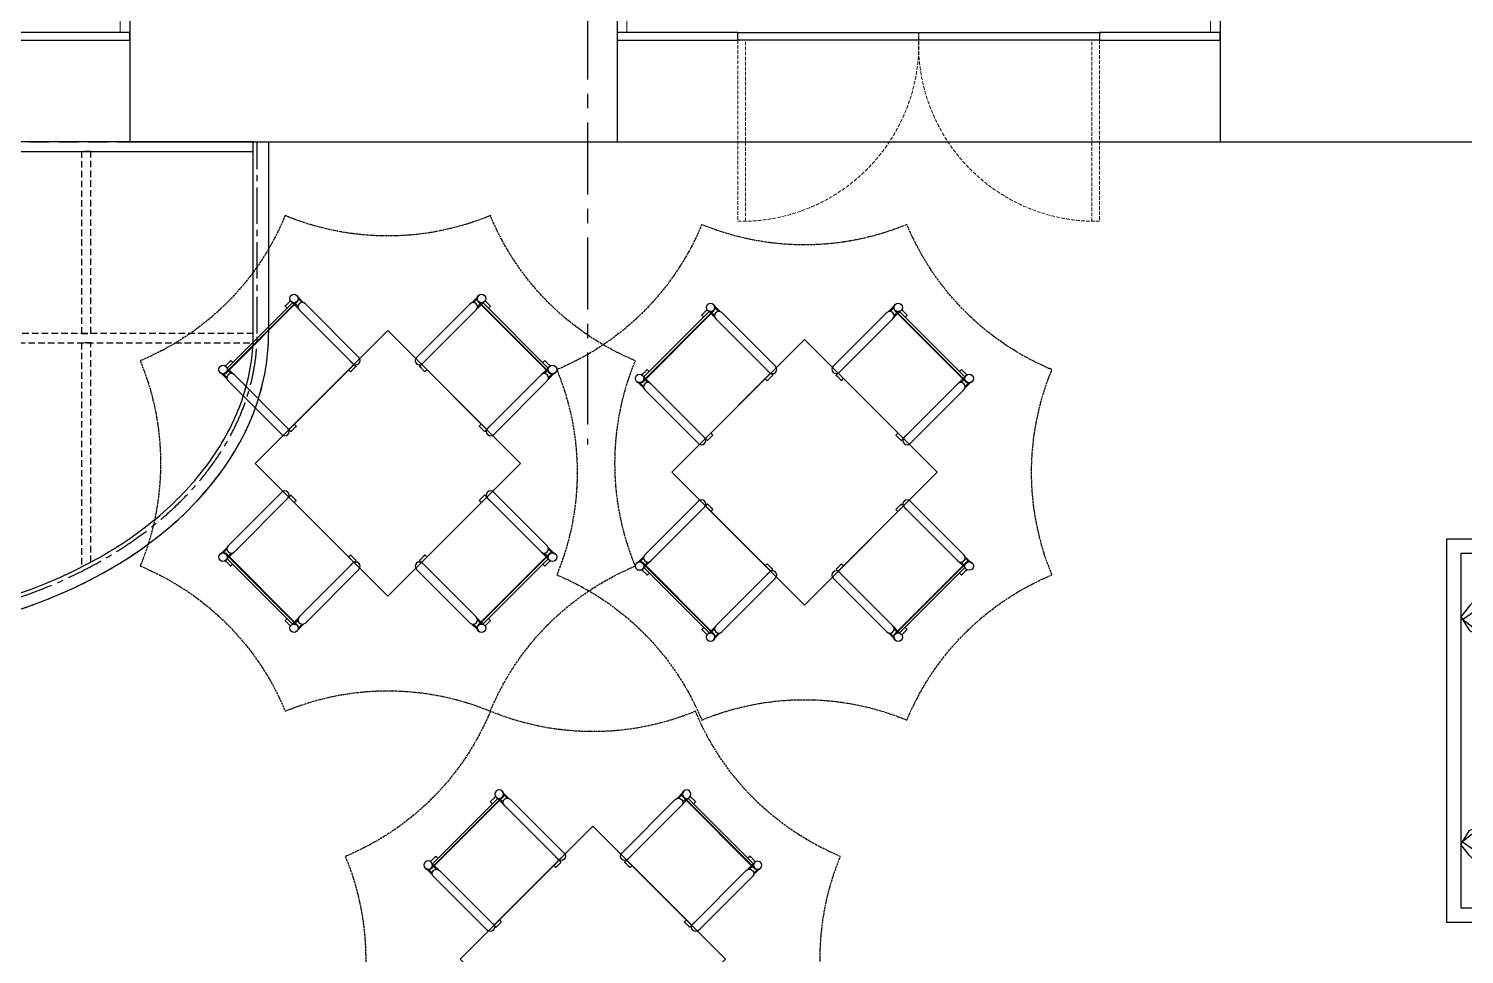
# Model space of a CAD drawing. Header units: millimetres. Extents: x -6033 to 120673, y -4970 to 90533.
# Drawn here: x 58461 to 65960, y 57560 to 62390 of the extents above; entities that cross this region are included whole.
import ezdxf
from ezdxf.enums import TextEntityAlignment as Align

# ---------------------------------------------------------------- set-up
doc = ezdxf.new("R2010")
doc.units = ezdxf.units.MM
for name, pattern in [('I-AR$0$ACAD_ISO02W100', [15, 12, -3]), ('I-AR$0$CENTER', [2, 1.25, -0.25, 0.25, -0.25]), ('I-AR$0$DASH', [0.35, 0.25, -0.1]), ('I-CEILING$0$D04-03 - PANTRY CABINET DETAIL 1$0$ACM-G-CENTER2', [28.575, 19.05, -3.175, 3.175, -3.175]), ('I-CEILING$0$DASHED', [0.75, 0.5, -0.25]), ('I-PLAN$0$DASHED', [19.05, 12.7, -6.35])]:
    doc.linetypes.add(name, pattern=pattern)
for name, color, linetype, lineweight in [('I-AR$0$A-Doors', 1, 'Continuous', 13), ('I-AR$0$GZET_COL_GRID_1-200_轴线', 8, 'I-AR$0$CENTER', 25), ('I-AR$0$I-SCOPE', 252, 'Continuous', 35), ('I-PLAN$0$I-PL-WALL-FHINISH', 73, 'Continuous', 13)]:
    doc.layers.add(name, color=color, linetype=linetype, lineweight=lineweight)
for name, color, linetype in [('I-AR$0$D-BASE-WALL', 4, 'Continuous'), ('I-AR$0$FF-活动家具', 1, 'Continuous'), ('I-AR$0$I—平面—门', 1, 'Continuous'), ('I-AR$0$L-ELEV-MARK', 253, 'Continuous'), ('I-AR$0$P-平面活动家具', 1, 'Continuous'), ('I-CEILING$0$0-LIGHT-RC', 1, 'Continuous'), ('I-CEILING$0$I-FC', 2, 'Continuous'), ('I-CEILING$0$I-RCP', 2, 'Continuous'), ('I-CEILING$0$I-RCP-AIR', 64, 'Continuous'), ('I-PLAN$0$A-天花投影线', 61, 'Continuous')]:
    doc.layers.add(name, color=color, linetype=linetype)
doc.styles.add('I-CEILING$0$黑体', font='simhei.ttf', dxfattribs={"height": 600})

# ---------------------------------------------------------------- blocks, each defined once
blk = doc.blocks.new('I-AR$0$pool-sofa')
at = {"layer": 'I-AR$0$P-平面活动家具'}
for points in [[(7569.6, 29240.8), (9569.6, 29240.8), (9569.6, 30140.8), (7569.6, 30140.8)], [(7644.6, 29315.8), (9494.6, 29315.8), (9494.6, 30140.8), (7644.6, 30140.8)]]:
    blk.add_lwpolyline(points, close=True, dxfattribs=at)
at = {"layer": 'I-AR$0$P-平面活动家具', "ltscale": 0.05}
for points in [[(7832.8, 29443.5), (7777.8, 29458.8), (7712.5, 29458.1), (7657.9, 29462), (7644.6, 29479.6), (7749.2, 29833.7), (7934.3, 29726.6), (8013.6, 29713.8), (8050.5, 29716.4), (8001.4, 29614.1), (7981.9, 29570.8)], [(9306.5, 29443.5), (9361.5, 29458.8), (9426.8, 29458.1), (9481.4, 29462), (9494.6, 29479.6), (9390.1, 29833.7), (9205, 29726.6), (9125.7, 29713.8), (9088.8, 29716.4), (9137.9, 29614.1), (9157.4, 29570.8)], [(7884.1, 29686.3), (7759.9, 29625.1), (7714.1, 29592.1), (7747.5, 29526.8), (7918.1, 29360.3), (7975.1, 29315.8), (8047.8, 29360.5), (8080.1, 29421.9)], [(9255.2, 29686.3), (9379.4, 29625.1), (9425.2, 29592.1), (9391.8, 29526.8), (9221.2, 29360.3), (9164.2, 29315.8), (9091.5, 29360.5), (9059.1, 29421.9)]]:
    blk.add_lwpolyline(points, dxfattribs=at)
for points in [[(8019.9, 29363.3), (7989, 29324.4), (7879.3, 29483.3), (7734.2, 29592.1), (7826.1, 29619.7), (7867.2, 29653.3), (7884.1, 29686.3), (7953.5, 29609.5), (8010.3, 29532.2), (8116.6, 29443.7), (8087.5, 29426.5), (8048.1, 29401.7)], [(9119.4, 29363.3), (9150.3, 29324.4), (9260, 29483.3), (9405.1, 29592.1), (9313.2, 29619.7), (9272.1, 29653.3), (9255.2, 29686.3), (9185.8, 29609.5), (9129, 29532.2), (9022.7, 29443.7), (9051.8, 29426.5), (9091.2, 29401.7)]]:
    blk.add_lwpolyline(points, close=True, dxfattribs=at)
blk = doc.blocks.new('I-AR$0$A$C5e96f56e')
at = {"layer": 'I-AR$0$L-ELEV-MARK', "color": 252, "linetype": 'I-AR$0$ACAD_ISO02W100'}
for centre, start, end in [((-989.9, 2389.9), 270, 315), ((989.9, 2389.9), 225, 270), ((-2389.9, 989.9), 315, 0), ((2389.9, 989.9), 180, 225), ((-2389.9, -989.9), 0, 45), ((2389.9, -989.9), 135, 180), ((-989.9, -2389.9), 45, 90), ((989.9, -2389.9), 90, 135)]:
    blk.add_arc(centre, 1400, start, end, dxfattribs=at)
blk = doc.blocks.new('I-AR$0$SGDFHGDH')
at = {"layer": 'I-AR$0$FF-活动家具', "lineweight": -3}
for p, q in [((270446.6, 260242.4), (270446.6, 260201.1)), ((270451.6, 260207.6), (270451.6, 260234.8)), ((270481.6, 260230.2), (270481.6, 260236.1)), ((270481.6, 260207.6), (270481.6, 260227.2)), ((270487.9, 260246.6), (270487.9, 260241.9)), ((270969.8, 260241.9), (270487.9, 260241.9)), ((270487.9, 260241.9), (270487.9, 260230.2)), ((270487.9, 260227.2), (270487.9, 260198.1)), ((270487.9, 260218.9), (270487.9, 260198.1)), ((270527.9, 260241.9), (270527.9, 260256.9)), ((270929.8, 260256.9), (270929.8, 260241.9)), ((270969.8, 260241.9), (270969.8, 260246.9)), ((270969.8, 260241.9), (270969.8, 260230.2)), ((270969.8, 260227.2), (270969.8, 260198.1)), ((270969.8, 260198.1), (270969.8, 260218.9)), ((270976.1, 260230.2), (270976.1, 260236.2)), ((270976.1, 260207.6), (270976.1, 260227.2)), ((270991.2, 260230.2), (270991.2, 260230.2)), ((271006.1, 260207.6), (271006.1, 260234.8)), ((271011.1, 260201.1), (271011.1, 260242.4)), ((270444.1, 259794.8), (270444.1, 260190.8)), ((270489.1, 260190.8), (270489.1, 259794.8)), ((270968.6, 259794.8), (270968.6, 260190.8)), ((271013.6, 260190.8), (271013.6, 259794.8)), ((271218.9, 259787.3), (270238.9, 259787.3)), ((270238.9, 259787.3), (270238.9, 258807.3)), ((270487.9, 259787.3), (270487.9, 259772.3)), ((270487.9, 259787.3), (270969.8, 259787.3)), ((270527.9, 259772.3), (270527.9, 259787.3)), ((270929.8, 259787.3), (270929.8, 259772.3)), ((270967.8, 259787.3), (270967.8, 259810.6)), ((270969.8, 259772.3), (270969.8, 259787.5)), ((271218.9, 258807.3), (271218.9, 259787.3)), ((269779.6, 259538.3), (269784.3, 259538.3)), ((269783.8, 259579.6), (269825.1, 259579.6)), ((269784.3, 259538.3), (269796, 259538.3)), ((269784.3, 259056.3), (269784.3, 259538.3)), ((269796, 259544.6), (269790.1, 259544.6)), ((269818.6, 259574.6), (269791.3, 259574.6)), ((269818.6, 259544.6), (269799, 259544.6)), ((269799, 259538.3), (269828.1, 259538.3)), ((269807.3, 259538.3), (269828.1, 259538.3)), ((270231.4, 259582.1), (269835.4, 259582.1)), ((269835.4, 259537.1), (270231.4, 259537.1)), ((270238.9, 259538.3), (270238.9, 259056.3)), ((270238.9, 259538.3), (270253.9, 259538.3)), ((271218.9, 259538.3), (271203.9, 259538.3)), ((271218.9, 259538.3), (271218.9, 259056.3)), ((271226.4, 259582.1), (271622.4, 259582.1)), ((271622.4, 259537.1), (271226.4, 259537.1)), ((271650.4, 259538.3), (271629.6, 259538.3)), ((271658.7, 259538.3), (271629.6, 259538.3)), ((271673.9, 259579.6), (271632.7, 259579.6)), ((271639.1, 259574.6), (271666.4, 259574.6)), ((271639.1, 259544.6), (271658.7, 259544.6)), ((271661.7, 259544.6), (271667.6, 259544.6)), ((271673.4, 259538.3), (271661.7, 259538.3)), ((271678.2, 259538.3), (271673.4, 259538.3)), ((271673.4, 259056.3), (271673.4, 259538.3)), ((269784.3, 259498.3), (269769.3, 259498.3)), ((270253.9, 259498.3), (270238.9, 259498.3)), ((271203.9, 259498.3), (271218.9, 259498.3)), ((271673.4, 259498.3), (271688.4, 259498.3)), ((269769.3, 259096.3), (269784.3, 259096.3)), ((270238.9, 259096.3), (270253.9, 259096.3)), ((271218.9, 259096.3), (271203.9, 259096.3)), ((271688.4, 259096.3), (271673.4, 259096.3)), ((269784.3, 259056.3), (269779.3, 259056.3)), ((269825.1, 259015), (269783.8, 259015)), ((269784.3, 259056.3), (269796, 259056.3)), ((269796, 259050), (269790, 259050)), ((269818.6, 259020), (269791.3, 259020)), ((269796, 259035), (269796, 259035)), ((269799, 259056.3), (269828.1, 259056.3)), ((269818.6, 259050), (269799, 259050)), ((269828.1, 259056.3), (269807.3, 259056.3)), ((270231.4, 259057.5), (269835.4, 259057.5)), ((269835.4, 259012.5), (270231.4, 259012.5)), ((270238.9, 259058.3), (270215.6, 259058.3)), ((270253.9, 259056.3), (270238.6, 259056.3)), ((271203.9, 259056.3), (271219.1, 259056.3)), ((271218.9, 259058.3), (271242.2, 259058.3)), ((271226.4, 259057.5), (271622.4, 259057.5)), ((271622.4, 259012.5), (271226.4, 259012.5)), ((271629.6, 259056.3), (271650.4, 259056.3)), ((271658.7, 259056.3), (271629.6, 259056.3)), ((271632.7, 259015), (271673.9, 259015)), ((271639.1, 259050), (271658.7, 259050)), ((271639.1, 259020), (271666.4, 259020)), ((271673.4, 259056.3), (271661.7, 259056.3)), ((271661.7, 259050), (271667.7, 259050)), ((271661.7, 259035), (271661.7, 259035)), ((271673.4, 259056.3), (271678.4, 259056.3)), ((270238.9, 258807.3), (271218.9, 258807.3)), ((270444.1, 258799.8), (270444.1, 258403.8)), ((270487.9, 258807.3), (270487.9, 258822.3)), ((270487.9, 258807.3), (270969.8, 258807.3)), ((270489.1, 258403.8), (270489.1, 258799.8)), ((270527.9, 258822.3), (270527.9, 258807.3)), ((270929.8, 258807.3), (270929.8, 258822.3)), ((270967.8, 258807.3), (270967.8, 258784)), ((270968.6, 258799.8), (270968.6, 258403.8)), ((270969.8, 258822.3), (270969.8, 258807.1)), ((271013.6, 258403.8), (271013.6, 258799.8)), ((270446.6, 258352.3), (270446.6, 258393.5)), ((270451.6, 258387.1), (270451.6, 258359.8)), ((270481.6, 258387.1), (270481.6, 258367.4)), ((270481.6, 258364.5), (270481.6, 258358.6)), ((270487.9, 258367.4), (270487.9, 258396.6)), ((270487.9, 258375.8), (270487.9, 258396.6)), ((270487.9, 258352.8), (270487.9, 258364.5)), ((270969.8, 258352.8), (270487.9, 258352.8)), ((270487.9, 258348), (270487.9, 258352.8)), ((270527.9, 258352.8), (270527.9, 258337.8)), ((270929.8, 258337.8), (270929.8, 258352.8)), ((270969.8, 258367.4), (270969.8, 258396.6)), ((270969.8, 258396.6), (270969.8, 258375.8)), ((270969.8, 258352.8), (270969.8, 258364.4)), ((270969.8, 258352.8), (270969.8, 258347.8)), ((270976.1, 258387.1), (270976.1, 258367.4)), ((270976.1, 258364.4), (270976.1, 258358.5)), ((270991.2, 258364.4), (270991.2, 258364.4)), ((271006.1, 258387.1), (271006.1, 258359.8)), ((271011.1, 258393.5), (271011.1, 258352.3))]:
    blk.add_line(p, q, dxfattribs=at)
at = {"layer": 'I-AR$0$FF-活动家具', "color": 8, "lineweight": -3}
for p, q in [((270466.6, 260230.2), (270991.2, 260230.2)), ((270469.6, 260227.2), (270988.2, 260227.2)), ((269796, 259559.6), (269796, 259035)), ((269799, 259556.6), (269799, 259038)), ((271658.7, 259556.6), (271658.7, 259038)), ((271661.7, 259559.6), (271661.7, 259035)), ((270466.6, 258364.5), (270991.2, 258364.4)), ((270469.6, 258367.4), (270988.2, 258367.4))]:
    blk.add_line(p, q, dxfattribs=at)
at = {"layer": 'I-AR$0$FF-活动家具', "lineweight": -3, "flags": 128}
for points in [[(270488.1, 260256.9), (270488.1, 260256.9), (270488.7, 260256.9), (270489.6, 260256.9), (270490.9, 260256.9), (270492.4, 260256.9), (270494.2, 260256.9), (270496.3, 260256.9), (270498.6, 260256.9), (270501, 260256.9), (270503.6, 260256.9), (270506.2, 260256.9), (270508.9, 260256.9), (270511.5, 260256.9), (270514.1, 260256.9), (270516.6, 260256.9), (270518.9, 260256.9), (270521.1, 260256.9), (270522.9, 260256.9), (270524.6, 260256.9), (270525.9, 260256.9), (270526.9, 260256.9), (270527.5, 260256.9), (270527.9, 260256.9), (270527.9, 260256.9)], [(270929.8, 260256.9), (270930, 260256.9), (270930.5, 260256.9), (270931.3, 260256.9), (270932.5, 260256.9), (270933.9, 260256.9), (270935.7, 260256.9), (270937.7, 260256.9), (270939.9, 260256.9), (270942.3, 260256.9), (270944.9, 260256.9), (270947.5, 260256.9), (270950.2, 260256.9), (270952.8, 260256.9), (270955.4, 260256.9), (270957.9, 260256.9), (270960.3, 260256.9), (270962.5, 260256.9), (270964.4, 260256.9), (270966.1, 260256.9), (270967.5, 260256.9), (270968.6, 260256.9), (270969.4, 260256.9), (270969.6, 260256.9)], [(270527.9, 259772.3), (270527.7, 259772.3), (270527.3, 259772.3), (270526.4, 259772.3), (270525.3, 259772.3), (270523.8, 259772.3), (270522, 259772.3), (270520, 259772.3), (270517.8, 259772.3), (270515.4, 259772.3), (270512.9, 259772.3), (270510.2, 259772.3), (270507.6, 259772.3), (270504.9, 259772.3), (270502.3, 259772.3), (270499.8, 259772.3), (270497.4, 259772.3), (270495.2, 259772.3), (270493.3, 259772.3), (270491.6, 259772.3), (270490.2, 259772.3), (270489.1, 259772.3), (270488.3, 259772.3), (270487.9, 259772.3), (270487.9, 259772.3)], [(270969.8, 259772.3), (270969.8, 259772.3), (270969.6, 259772.3), (270969, 259772.3), (270968.1, 259772.3), (270966.9, 259772.3), (270965.3, 259772.3), (270963.5, 259772.3), (270961.4, 259772.3), (270959.1, 259772.3), (270956.7, 259772.3), (270954.1, 259772.3), (270951.5, 259772.3), (270948.8, 259772.3), (270946.2, 259772.3), (270943.6, 259772.3), (270941.1, 259772.3), (270938.8, 259772.3), (270936.7, 259772.3), (270934.8, 259772.3), (270933.2, 259772.3), (270931.8, 259772.3), (270930.8, 259772.3), (270930.2, 259772.3), (270929.9, 259772.3), (270929.8, 259772.3)], [(271203.9, 259498.3), (271203.9, 259498.4), (271203.9, 259498.9), (271203.9, 259499.8), (271203.9, 259500.9), (271203.9, 259502.4), (271203.9, 259504.1), (271203.9, 259506.2), (271203.9, 259508.4), (271203.9, 259510.8), (271203.9, 259513.3), (271203.9, 259516), (271203.9, 259518.6), (271203.9, 259521.3), (271203.9, 259523.9), (271203.9, 259526.4), (271203.9, 259528.8), (271203.9, 259530.9), (271203.9, 259532.9), (271203.9, 259534.6), (271203.9, 259536), (271203.9, 259537.1), (271203.9, 259537.8), (271203.9, 259538.2), (271203.9, 259538.3)], [(271688.4, 259538.1), (271688.4, 259538.1), (271688.4, 259537.5), (271688.4, 259536.6), (271688.4, 259535.3), (271688.4, 259533.8), (271688.4, 259532), (271688.4, 259529.9), (271688.4, 259527.6), (271688.4, 259525.2), (271688.4, 259522.6), (271688.4, 259520), (271688.4, 259517.3), (271688.4, 259514.6), (271688.4, 259512), (271688.4, 259509.6), (271688.4, 259507.2), (271688.4, 259505.1), (271688.4, 259503.2), (271688.4, 259501.6), (271688.4, 259500.3), (271688.4, 259499.3), (271688.4, 259498.6), (271688.4, 259498.3), (271688.4, 259498.3)], [(271203.9, 259056.3), (271203.9, 259056.3), (271203.9, 259056.6), (271203.9, 259057.1), (271203.9, 259058.1), (271203.9, 259059.3), (271203.9, 259060.9), (271203.9, 259062.7), (271203.9, 259064.8), (271203.9, 259067), (271203.9, 259069.5), (271203.9, 259072), (271203.9, 259074.7), (271203.9, 259077.4), (271203.9, 259080), (271203.9, 259082.6), (271203.9, 259085.1), (271203.9, 259087.4), (271203.9, 259089.5), (271203.9, 259091.4), (271203.9, 259093), (271203.9, 259094.3), (271203.9, 259095.3), (271203.9, 259096), (271203.9, 259096.3), (271203.9, 259096.3)], [(271688.4, 259096.3), (271688.4, 259096.2), (271688.4, 259095.7), (271688.4, 259094.9), (271688.4, 259093.7), (271688.4, 259092.3), (271688.4, 259090.5), (271688.4, 259088.5), (271688.4, 259086.3), (271688.4, 259083.9), (271688.4, 259081.3), (271688.4, 259078.7), (271688.4, 259076), (271688.4, 259073.4), (271688.4, 259070.8), (271688.4, 259068.2), (271688.4, 259065.9), (271688.4, 259063.7), (271688.4, 259061.7), (271688.4, 259060.1), (271688.4, 259058.7), (271688.4, 259057.6), (271688.4, 259056.8), (271688.4, 259056.5)]]:
    blk.add_lwpolyline(points, dxfattribs=at)
at = {"layer": 'I-AR$0$FF-活动家具', "lineweight": -3}
for points in [[(269769.3, 259538.1), (269769.3, 259538.1), (269769.3, 259537.5), (269769.3, 259536.6), (269769.3, 259535.3), (269769.3, 259533.8), (269769.3, 259532), (269769.3, 259529.9), (269769.3, 259527.6), (269769.3, 259525.2), (269769.3, 259522.6), (269769.3, 259520), (269769.3, 259517.3), (269769.3, 259514.6), (269769.3, 259512), (269769.3, 259509.6), (269769.3, 259507.2), (269769.3, 259505.1), (269769.3, 259503.2), (269769.3, 259501.6), (269769.3, 259500.3), (269769.3, 259499.3), (269769.3, 259498.6), (269769.3, 259498.3), (269769.3, 259498.3)], [(270253.9, 259498.3), (270253.9, 259498.4), (270253.9, 259498.9), (270253.9, 259499.8), (270253.9, 259500.9), (270253.9, 259502.4), (270253.9, 259504.1), (270253.9, 259506.2), (270253.9, 259508.4), (270253.9, 259510.8), (270253.9, 259513.3), (270253.9, 259516), (270253.9, 259518.6), (270253.9, 259521.3), (270253.9, 259523.9), (270253.9, 259526.4), (270253.9, 259528.8), (270253.9, 259530.9), (270253.9, 259532.9), (270253.9, 259534.6), (270253.9, 259536), (270253.9, 259537.1), (270253.9, 259537.8), (270253.9, 259538.2), (270253.9, 259538.3)], [(269769.3, 259096.3), (269769.3, 259096.2), (269769.3, 259095.7), (269769.3, 259094.9), (269769.3, 259093.7), (269769.3, 259092.3), (269769.3, 259090.5), (269769.3, 259088.5), (269769.3, 259086.3), (269769.3, 259083.9), (269769.3, 259081.3), (269769.3, 259078.7), (269769.3, 259076), (269769.3, 259073.4), (269769.3, 259070.8), (269769.3, 259068.2), (269769.3, 259065.9), (269769.3, 259063.7), (269769.3, 259061.7), (269769.3, 259060.1), (269769.3, 259058.7), (269769.3, 259057.6), (269769.3, 259056.8), (269769.3, 259056.5)], [(270253.9, 259056.3), (270253.9, 259056.3), (270253.9, 259056.6), (270253.9, 259057.1), (270253.9, 259058.1), (270253.9, 259059.3), (270253.9, 259060.9), (270253.9, 259062.7), (270253.9, 259064.8), (270253.9, 259067), (270253.9, 259069.5), (270253.9, 259072), (270253.9, 259074.7), (270253.9, 259077.4), (270253.9, 259080), (270253.9, 259082.6), (270253.9, 259085.1), (270253.9, 259087.4), (270253.9, 259089.5), (270253.9, 259091.4), (270253.9, 259093), (270253.9, 259094.3), (270253.9, 259095.3), (270253.9, 259096), (270253.9, 259096.3), (270253.9, 259096.3)], [(270527.9, 258822.3), (270527.7, 258822.3), (270527.3, 258822.3), (270526.4, 258822.3), (270525.3, 258822.3), (270523.8, 258822.3), (270522, 258822.3), (270520, 258822.3), (270517.8, 258822.3), (270515.4, 258822.3), (270512.9, 258822.3), (270510.2, 258822.3), (270507.6, 258822.3), (270504.9, 258822.3), (270502.3, 258822.3), (270499.8, 258822.3), (270497.4, 258822.3), (270495.2, 258822.3), (270493.3, 258822.3), (270491.6, 258822.3), (270490.2, 258822.3), (270489.1, 258822.3), (270488.3, 258822.3), (270487.9, 258822.3), (270487.9, 258822.3)], [(270969.8, 258822.3), (270969.8, 258822.3), (270969.6, 258822.3), (270969, 258822.3), (270968.1, 258822.3), (270966.9, 258822.3), (270965.3, 258822.3), (270963.5, 258822.3), (270961.4, 258822.3), (270959.1, 258822.3), (270956.7, 258822.3), (270954.1, 258822.3), (270951.5, 258822.3), (270948.8, 258822.3), (270946.2, 258822.3), (270943.6, 258822.3), (270941.1, 258822.3), (270938.8, 258822.3), (270936.7, 258822.3), (270934.8, 258822.3), (270933.2, 258822.3), (270931.8, 258822.3), (270930.8, 258822.3), (270930.2, 258822.3), (270929.9, 258822.3), (270929.8, 258822.3)], [(270488.1, 258337.8), (270488.1, 258337.8), (270488.7, 258337.8), (270489.6, 258337.8), (270490.9, 258337.8), (270492.4, 258337.8), (270494.2, 258337.8), (270496.3, 258337.8), (270498.6, 258337.8), (270501, 258337.8), (270503.6, 258337.8), (270506.2, 258337.8), (270508.9, 258337.8), (270511.5, 258337.8), (270514.1, 258337.8), (270516.6, 258337.8), (270518.9, 258337.8), (270521.1, 258337.8), (270522.9, 258337.8), (270524.6, 258337.8), (270525.9, 258337.8), (270526.9, 258337.8), (270527.5, 258337.8), (270527.9, 258337.8), (270527.9, 258337.8)], [(270929.8, 258337.8), (270930, 258337.8), (270930.5, 258337.8), (270931.3, 258337.8), (270932.5, 258337.8), (270933.9, 258337.8), (270935.7, 258337.8), (270937.7, 258337.8), (270939.9, 258337.8), (270942.3, 258337.8), (270944.9, 258337.8), (270947.5, 258337.8), (270950.2, 258337.8), (270952.8, 258337.8), (270955.4, 258337.8), (270957.9, 258337.8), (270960.3, 258337.8), (270962.5, 258337.8), (270964.4, 258337.8), (270966.1, 258337.8), (270967.5, 258337.8), (270968.6, 258337.8), (270969.4, 258337.8), (270969.6, 258337.8)]]:
    blk.add_lwpolyline(points, dxfattribs=at)
for centre in [(270466.6, 260252.2), (270991.2, 260252.2), (269774, 259559.6), (271683.7, 259559.6), (269774, 259035), (271683.7, 259035), (270466.6, 258342.5), (270991.2, 258342.5)]:
    blk.add_circle(centre, 22, dxfattribs=at)
for centre, radius, start, end in [((270466.6, 260190.8), 22.5, 0, 180), ((270469.6, 260252.2), 25, 180, 269.99965), ((270991.1, 260190.8), 22.5, 0, 180), ((270988.2, 260252.2), 25, 270.00035, 0), ((270466.6, 259794.8), 22.5, 180, 0), ((270991.1, 259794.8), 22.5, 180, 0), ((269774, 259556.6), 25, 0.00035, 90), ((269835.4, 259559.6), 22.5, 90, 270), ((270231.4, 259559.6), 22.5, 270, 90), ((271226.4, 259559.6), 22.5, 90, 270), ((271622.4, 259559.6), 22.5, 270, 90), ((271683.7, 259556.6), 25, 90, 179.99965), ((269774, 259038), 25, 270, 359.99965), ((269835.4, 259035), 22.5, 90, 270), ((270231.4, 259035), 22.5, 270, 90), ((271226.4, 259035), 22.5, 90, 270), ((271622.4, 259035), 22.5, 270, 90), ((271683.7, 259038), 25, 180.00035, 270), ((270466.6, 258799.8), 22.5, 0, 180), ((270991.1, 258799.8), 22.5, 0, 180), ((270466.6, 258403.8), 22.5, 180, 0), ((270991.1, 258403.8), 22.5, 180, 0), ((270469.6, 258342.5), 25, 90.00035, 180), ((270988.2, 258342.5), 25, 0, 89.99965)]:
    blk.add_arc(centre, radius, start, end, dxfattribs=at)
blk = doc.blocks.new('I-AR$0$海龙_1211170131')
at = {"layer": 'I-AR$0$GZET_COL_GRID_1-200_轴线', "ltscale": 300}
blk.add_line((61155, 86275), (61155, 59995), dxfattribs=at)
blk = doc.blocks.new('I-AR')
at = {"layer": 'I-AR$0$I-SCOPE'}
h = blk.add_hatch(dxfattribs=at)
h.set_pattern_fill('ANSI31', color=256, scale=200)
h.paths.add_polyline_path([(63300, 72640), (66630, 72640), (66630, 70889.4), (90600, 70890), (90600, 66390), (96650, 66390), (96650, 24876.4), (18340, 24876.4), (18340, 66390), (48090, 66390), (48090, 72640), (51400, 72640), (51400, 72649.9), (52869.5, 72649.9), (52869.5, 72640), (55240, 72640), (55240, 72790), (59460, 72790), (59460, 72640), (61830.5, 72640), (61830.5, 72649.9), (63300, 72649.9)], flags=16)
h.paths.add_polyline_path([(7330, 0), (7330, -1770), (11180, -1770), (11180, 0), (18450, 0), (18450, 2900), (27550, 2900), (27550, 18090), (37037.3, 18090), (37037.3, 17350), (96200, 17350), (96200, 18120), (114640, 18120), (114640, 84500), (0, 84500), (0, 0)])
at = {"layer": 'I-AR$0$A-Doors'}
for points in [[(62165, 62330), (63111.1, 62330), (63111.1, 62370), (62165, 62370)], [(63111.1, 62330), (64055, 62330), (64055, 62370), (63111.1, 62370)]]:
    blk.add_lwpolyline(points, close=True, dxfattribs=at)
at = {"layer": 'I-AR$0$A-Doors', "color": 252, "linetype": 'I-AR$0$DASH', "ltscale": 75}
for points in [[(62165, 62330), (62165, 61385), (62205, 61385), (62205, 62330)], [(64055, 62330), (64055, 61385), (64015, 61385), (64015, 62330)]]:
    blk.add_lwpolyline(points, close=True, dxfattribs=at)
for centre, start, end in [((62185, 62310.6), 268.7622, 2.43767), ((64035, 62310.6), 177.56233, 271.2378)]:
    blk.add_arc(centre, 925.8, start, end, dxfattribs=at)
at = {"layer": 'I-AR$0$D-BASE-WALL'}
for p, q in [((64685, 62590), (64685, 61800)), ((58990, 62500), (58990, 61800)), ((61535, 62500), (61535, 61800)), ((58990, 61800), (61535, 61800)), ((64685, 61800), (67080, 61800))]:
    blk.add_line(p, q, dxfattribs=at)
at = {"layer": 'I-AR$0$I—平面—门'}
for points in [[(58360, 62330), (58990, 62330), (58990, 62370), (58360, 62370)], [(61535, 62330), (62165, 62330), (62165, 62370), (61535, 62370)], [(64055, 62330), (64685, 62330), (64685, 62370), (64055, 62370)]]:
    blk.add_lwpolyline(points, close=True, dxfattribs=at)
at = {"layer": 'I-AR$0$FF-活动家具', "lineweight": -3, "rotation": 45.00000000000001}
for p in [(52253.6, -314663.5), (54429.7, -314710)]:
    blk.add_blockref('I-AR$0$SGDFHGDH', p, dxfattribs=at)
at = {"layer": 'I-AR$0$FF-活动家具', "lineweight": -3, "xscale": -1, "rotation": 134.9999999999999}
blk.add_blockref('I-AR$0$SGDFHGDH', (53325.2, 432319.8), dxfattribs=at)
at = {"layer": 'I-AR$0$GZET_COL_GRID_1-200_轴线'}
blk.add_blockref('I-AR$0$海龙_1211170131', (225, 225), dxfattribs=at)
at = {"layer": 'I-AR$0$L-ELEV-MARK', "xscale": -1, "rotation": 202.4999999999999}
for p in [(60337, 60121.6), (62513, 60075.1), (61408.5, 57534.7)]:
    blk.add_blockref('I-AR$0$A$C5e96f56e', p, dxfattribs=at)
at = {"layer": 'I-AR$0$P-平面活动家具', "rotation": 270}
blk.add_blockref('I-AR$0$pool-sofa', (36626.4, 67296.3), dxfattribs=at)
blk = doc.blocks.new('I-PLAN')
at = {"layer": 'I-PLAN$0$A-天花投影线', "linetype": 'I-PLAN$0$DASHED', "ltscale": 8}
blk.add_lwpolyline([(55114.7, 60800), (55114.7, 61800), (59714.7, 61800), (59714.7, 60800)], dxfattribs=at)
blk.add_ellipse((57414.7, 60800, 0), major_axis=(-2300, 0), ratio=0.695656, start_param=0, end_param=3.141593, dxfattribs=at)
at = {"layer": 'I-PLAN$0$I-PL-WALL-FHINISH'}
for points in [[(59100, 62500.1), (59100, 62580.1), (59043, 62580.1, -0.37825), (59038.2, 62577.1, 0.623496), (59033.5, 62575.1, 0.284819), (59009.6, 62575.1, 0.636149), (59002.5, 62577.1, 0.282378), (58990.2, 62576.6, -0.186128), (58961.9, 62568, 0.824383), (58956, 62567), (58953.6, 62567, -0.262247), (58950, 62564), (58950, 62550), (58940, 62550), (58940, 62370)], [(61425, 62500.1), (61425, 62580.1), (61482, 62580.1, 0.37825), (61486.8, 62577.1, -0.623496), (61491.5, 62575.1, -0.284819), (61515.4, 62575.1, -0.636149), (61522.5, 62577.1, -0.282378), (61534.8, 62576.6, 0.186128), (61563.1, 62568, -0.824383), (61569, 62567), (61571.4, 62567, 0.262247), (61575, 62564), (61575, 62550), (61585, 62550), (61585, 62370)]]:
    blk.add_lwpolyline(points, format="xyb", dxfattribs=at)
blk.add_lwpolyline([(64665, 62550), (64635, 62550), (64635, 62370)], dxfattribs=at)
blk = doc.blocks.new('I-CEILING')
at = {"layer": 'I-CEILING$0$0-LIGHT-RC', "linetype": 'I-CEILING$0$D04-03 - PANTRY CABINET DETAIL 1$0$ACM-G-CENTER2', "ltscale": 10}
blk.add_lwpolyline([(59654.7, 60800), (59654.7, 61800)], dxfattribs=at)
blk.add_open_spline([(55174.7, 60800), (55174.7, 60766.5), (55176.3, 60733), (55185.9, 60632.7), (55198.7, 60566), (55230.4, 60456.7), (55245.7, 60413.7), (55282.7, 60326.4), (55304.6, 60282.2), (55355.1, 60194), (55383.8, 60149.9), (55447.3, 60063.6), (55482, 60021.4), (55557.2, 59939.3), (55597.7, 59899.5), (55684, 59822.4), (55729.9, 59785.3), (55817.8, 59720.5), (55859.1, 59692.4), (55944.7, 59638.4), (55989.1, 59612.5), (56092.9, 59556.6), (56153.2, 59527.2), (56279.5, 59472.1), (56345.6, 59446.3), (56481.3, 59399.6), (56550.9, 59378.5), (56692.9, 59341.5), (56765.3, 59325.5), (56912, 59298.5), (56986.4, 59287.6), (57136.4, 59271.1), (57212, 59265.4), (57363.7, 59259.5), (57439.8, 59259.2), (57591.5, 59263.9), (57667.2, 59269), (57817.5, 59284.3), (57892.1, 59294.6), (58027, 59318.2), (58087.6, 59330.7), (58207.1, 59359.3), (58266, 59375.3), (58381.5, 59410.7), (58438.2, 59430), (58559.5, 59476), (58623.5, 59503.2), (58745.3, 59561), (58803.2, 59591.5), (58914.3, 59656), (58967.6, 59690.1), (59068.9, 59761.7), (59117, 59799.1), (59198.3, 59868.8), (59232.5, 59900.6), (59297.2, 59965.9), (59327.8, 59999.3), (59384.9, 60067.6), (59411.6, 60102.4), (59470.3, 60187), (59500.5, 60237.2), (59553.1, 60339.4), (59575.4, 60391.3), (59611.9, 60496.3), (59626.1, 60549.4), (59646.3, 60656.2), (59652.2, 60709.9), (59654.5, 60775.8), (59654.7, 60787.9), (59654.7, 60800)], degree=3, knots=[0, 0, 0, 0, 0.066398, 0.066398, 0.199195, 0.199195, 0.286626, 0.286626, 0.378319, 0.378319, 0.472958, 0.472958, 0.567597, 0.567597, 0.662235, 0.662235, 0.756874, 0.756874, 0.834341, 0.834341, 0.911807, 0.911807, 1.01004, 1.01004, 1.110951, 1.110951, 1.211862, 1.211862, 1.312773, 1.312773, 1.413684, 1.413684, 1.514595, 1.514595, 1.615506, 1.615506, 1.716417, 1.716417, 1.817328, 1.817328, 1.901391, 1.901391, 1.985455, 1.985455, 2.069519, 2.069519, 2.169606, 2.169606, 2.266531, 2.266531, 2.363456, 2.363456, 2.460382, 2.460382, 2.537357, 2.537357, 2.614333, 2.614333, 2.691309, 2.691309, 2.797874, 2.797874, 2.904439, 2.904439, 3.011004, 3.011004, 3.117569, 3.117569, 3.141593, 3.141593, 3.141593, 3.141593], dxfattribs=at)
at = {"layer": 'I-CEILING$0$I-FC'}
blk.add_lwpolyline([(58990, 61800), (55840, 61800)], dxfattribs=at)
at = {"layer": 'I-CEILING$0$I-RCP'}
for points in [[(62165, 62370), (64055, 62370), (64055, 62330), (62165, 62330)], [(55194.7, 61750), (59634.7, 61750), (59634.7, 61800), (55194.7, 61800)]]:
    blk.add_lwpolyline(points, close=True, dxfattribs=at)
for points in [[(59634.7, 60800), (59634.7, 61800), (59714.7, 61800), (59714.7, 60800)], [(61535, 61800), (64685, 61800)]]:
    blk.add_lwpolyline(points, dxfattribs=at)
at = {"layer": 'I-CEILING$0$I-RCP', "color": 8, "linetype": 'I-CEILING$0$DASHED', "ltscale": 68}
blk.add_lwpolyline([(58736.7, 60800), (58786.7, 60800), (58786.7, 61750), (58736.7, 61750)], close=True, dxfattribs=at)
for points in [[(59634.7, 60800), (55194.7, 60800)], [(55195.9, 60750), (59633.5, 60750)], [(58786.7, 59606.3), (58786.7, 60750), (58736.7, 60750), (58736.7, 59580.1)]]:
    blk.add_lwpolyline(points, dxfattribs=at)
at = {"layer": 'I-CEILING$0$I-RCP'}
blk.add_ellipse((57414.7, 60800, 0), major_axis=(-2300, 0), ratio=0.695656, start_param=0, end_param=3.141593, dxfattribs=at)
blk.add_open_spline([(55194.7, 60800), (55194.7, 60766.3), (55196.4, 60732.7), (55204.8, 60646.9), (55213.8, 60594.8), (55239.9, 60491.4), (55256.9, 60440.1), (55298.7, 60338.7), (55323.5, 60288.7), (55380.8, 60190.3), (55413.2, 60142), (55485.6, 60047.8), (55525.4, 60001.9), (55612.1, 59913), (55659, 59870), (55759.2, 59787.6), (55812.6, 59748.1), (55925.3, 59673), (55984.6, 59637.5), (56108.5, 59570.9), (56173.1, 59539.9), (56306.8, 59482.6), (56376, 59456.4), (56517.9, 59409.1), (56590.8, 59388), (56739.4, 59351.4), (56815.2, 59335.7), (56968.7, 59310.2), (57046.5, 59300.2), (57203.2, 59286), (57282.1, 59281.8), (57440.1, 59279.1), (57519.2, 59280.7), (57676.7, 59289.7), (57755.1, 59297.1), (57910.3, 59317.6), (57987.1, 59330.6), (58138.1, 59362.3), (58212.4, 59381), (58357.6, 59423.5), (58428.5, 59447.4), (58566.2, 59500.3), (58632.9, 59529.2), (58761.4, 59591.7), (58823.2, 59625.2), (58941.2, 59696.5), (58997.3, 59734.3), (59103.3, 59813.5), (59153.2, 59855), (59246.2, 59941.1), (59289.2, 59985.8), (59368.2, 60077.7), (59404, 60125), (59468.2, 60221.6), (59496.5, 60271), (59545.3, 60371.1), (59565.8, 60421.9), (59599, 60524.5), (59611.7, 60576.3), (59629.1, 60680.4), (59633.8, 60732.6), (59634.7, 60789.9), (59634.7, 60795), (59634.7, 60800)], degree=3, knots=[0, 0, 0, 0, 0.068009, 0.068009, 0.173644, 0.173644, 0.279279, 0.279279, 0.384914, 0.384914, 0.490549, 0.490549, 0.596184, 0.596184, 0.701819, 0.701819, 0.807454, 0.807454, 0.913089, 0.913089, 1.018724, 1.018724, 1.124359, 1.124359, 1.229994, 1.229994, 1.335629, 1.335629, 1.441264, 1.441264, 1.5469, 1.5469, 1.652535, 1.652535, 1.75817, 1.75817, 1.863805, 1.863805, 1.96944, 1.96944, 2.075075, 2.075075, 2.18071, 2.18071, 2.286345, 2.286345, 2.39198, 2.39198, 2.497615, 2.497615, 2.60325, 2.60325, 2.708885, 2.708885, 2.81452, 2.81452, 2.920155, 2.920155, 3.02579, 3.02579, 3.131425, 3.131425, 3.141593, 3.141593, 3.141593, 3.141593], dxfattribs=at)
at = {"layer": 'I-CEILING$0$I-RCP-AIR', "style": 'I-CEILING$0$黑体'}
for tag, p in [('R', (61966.4, 71748.9)), ('R', (61966.4, 66925.2)), ('R', (51736.1, 63924.8)), ('R', (62976.1, 63924.8)), ('S', (56433.6, 63065))]:
    blk.add_attdef(tag, text='', height=100, dxfattribs=at).set_placement(p, align=Align.MIDDLE_CENTER)

msp = doc.modelspace()

# ---------------------------------------------------------------- block references
for name in ['I-AR', 'I-PLAN']:
    msp.add_blockref(name, (0, 0))

# ---------------------------------------------------------------- next in the draw order: block references
msp.add_blockref('I-CEILING', (0, 0))

doc.saveas('drawing.dxf')
